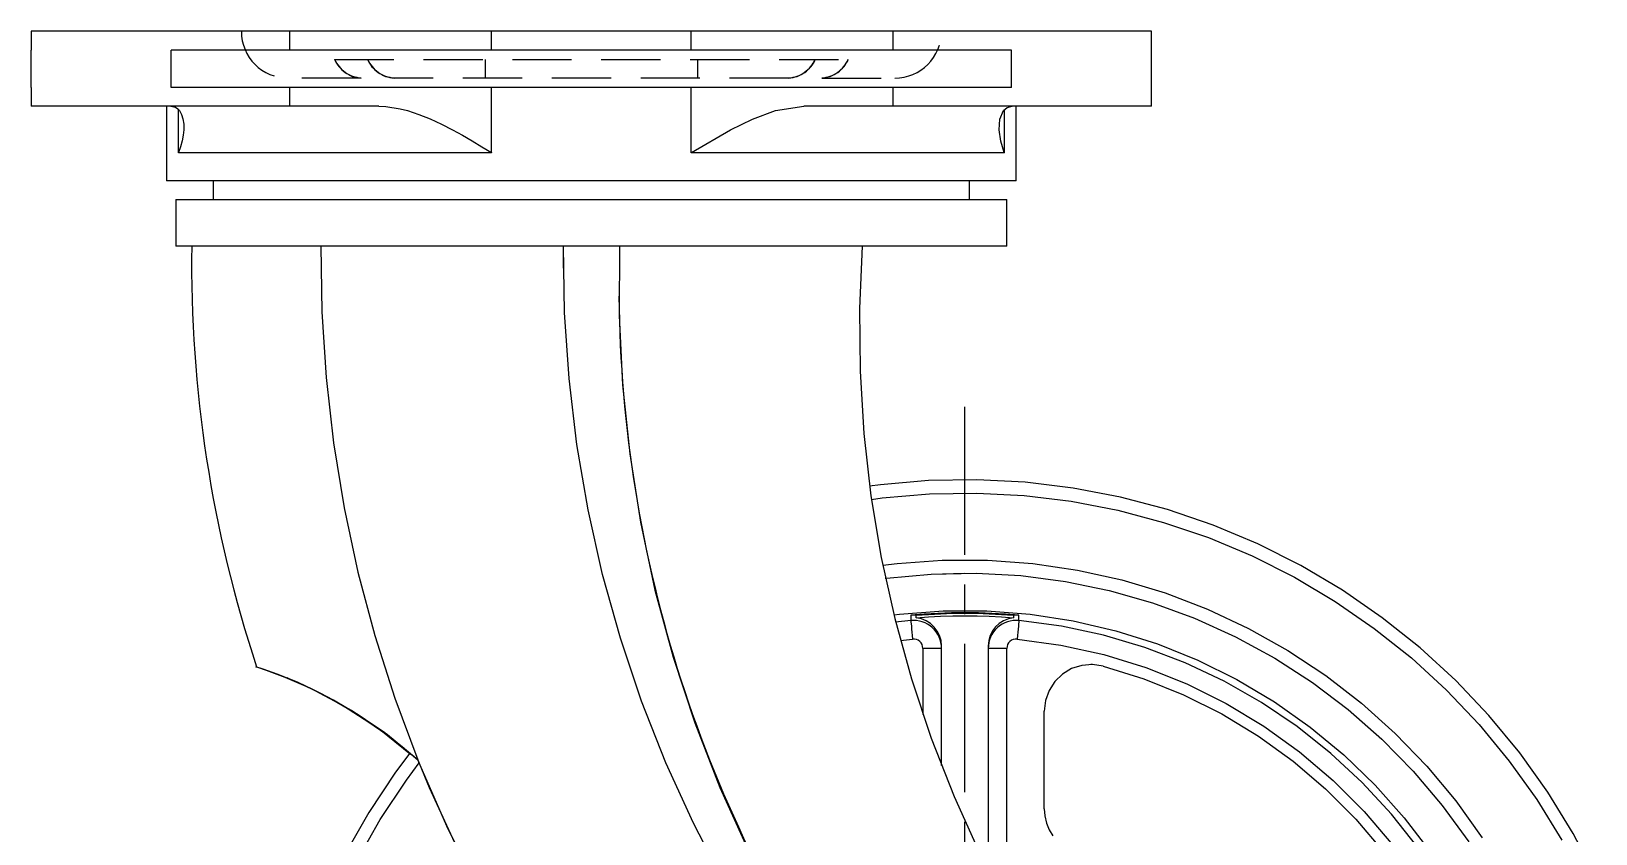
# Model space of a CAD drawing. Extents: x -11 to 576, y -8 to 586.
# Drawn here: x 0 to 167.6, y 322.3 to 408.2 of the extents above; entities that cross this region are included whole.
import ezdxf

# ---------------------------------------------------------------- set-up
doc = ezdxf.new("R2010")
doc.units = 0
doc.header["$LTSCALE"] = 0.5
doc.linetypes.add('CENTER', pattern=[50.8, 31.75, -6.35, 6.35, -6.35])
doc.linetypes.add('DASHED', pattern=[19.05, 12.7, -6.35])
for name, color, linetype in [('MSM_CENTER', 1, 'CENTER'), ('MSM_CONTINUOUS', 7, 'CONTINUOUS'), ('MSM_DASHED', 4, 'DASHED')]:
    doc.layers.add(name, color=color, linetype=linetype)

msp = doc.modelspace()

# ---------------------------------------------------------------- linework, layer by layer
at = {"layer": 'MSM_CENTER'}
msp.add_line((100.01, 199.7), (100.01, 370.63), dxfattribs=at)
at = {"layer": 'MSM_CONTINUOUS'}
for p, q in [((0, 408.16), (0, 406.16)), ((120, 408.16), (0, 408.16)), ((27.69, 406.16), (27.69, 408.16)), ((49.31, 406.16), (49.31, 408.16)), ((70.7, 406.16), (70.7, 408.16)), ((92.31, 406.16), (92.31, 408.16)), ((120, 406.16), (120, 408.16)), ((0, 402.16), (0, 406.16)), ((15, 402.16), (15, 406.16)), ((105, 406.16), (15, 406.16)), ((105, 402.16), (105, 406.16)), ((120, 402.16), (120, 406.16)), ((0, 402.16), (0, 400.16)), ((105, 402.16), (15, 402.16)), ((27.69, 400.16), (27.69, 402.16)), ((49.31, 395.16), (49.31, 402.16)), ((70.7, 395.16), (70.7, 402.16)), ((92.31, 400.16), (92.31, 402.16)), ((120, 400.16), (120, 402.16)), ((37.24, 400.16), (0, 400.16)), ((14.5, 400.16), (14.5, 392.16)), ((14.93, 400.16), (15.46, 400.03)), ((15.46, 400.03), (15.68, 399.87)), ((15.68, 399.87), (15.87, 399.67)), ((15.78, 395.16), (15.78, 399.77)), ((15.87, 399.67), (16.1, 399.26)), ((16.1, 399.26), (16.25, 398.78)), ((37.24, 400.16), (37.99, 400.13)), ((37.99, 400.13), (39.53, 399.87)), ((39.53, 399.87), (40.31, 399.67)), ((40.31, 399.67), (41.52, 399.26)), ((41.52, 399.26), (42.72, 398.78)), ((77.26, 398.77), (79.7, 399.67)), ((79.7, 399.67), (82.77, 400.16)), ((120, 400.16), (82.77, 400.16)), ((103.75, 398.75), (104.14, 399.67)), ((104.14, 399.67), (104.54, 400.02)), ((104.23, 395.16), (104.23, 399.75)), ((104.54, 400.02), (105.08, 400.16)), ((105.5, 392.16), (105.5, 400.16)), ((16.25, 398.78), (16.33, 398.22)), ((16.33, 397.61), (16.28, 397.03)), ((16.33, 398.22), (16.33, 397.61)), ((42.72, 398.78), (43.93, 398.22)), ((43.93, 398.22), (45.12, 397.61)), ((45.12, 397.61), (46.18, 397.03)), ((70.72, 395.17), (74.89, 397.61)), ((74.89, 397.61), (77.26, 398.77)), ((103.67, 397.61), (103.75, 398.75)), ((103.84, 396.41), (103.67, 397.61)), ((16, 395.8), (15.78, 395.17)), ((16.17, 396.43), (16, 395.8)), ((16.28, 397.03), (16.17, 396.43)), ((46.18, 397.03), (47.22, 396.43)), ((47.22, 396.43), (48.26, 395.8)), ((48.26, 395.8), (49.29, 395.17)), ((104.22, 395.17), (103.84, 396.41)), ((15.78, 395.17), (15.78, 395.16)), ((49.31, 395.16), (15.78, 395.16)), ((49.29, 395.17), (49.31, 395.16)), ((70.7, 395.16), (70.72, 395.17)), ((104.23, 395.16), (70.7, 395.16)), ((104.23, 395.16), (104.22, 395.17)), ((105.5, 392.16), (14.5, 392.16)), ((19.5, 392.16), (19.5, 390.16)), ((100.5, 390.16), (100.5, 392.16)), ((15.5, 390.16), (15.5, 385.16)), ((15.5, 390.16), (104.5, 390.16)), ((104.5, 385.16), (104.5, 390.16)), ((104.5, 385.16), (15.5, 385.16)), ((31.01, 385.16), (31.12, 378.12)), ((57.12, 378.07), (57.01, 385.16)), ((57.01, 382.8), (57.01, 385.16)), ((63.01, 385.16), (62.98, 377.74)), ((89.01, 385.16), (88.72, 378.47)), ((57.01, 382.8), (57.01, 382.49)), ((31.12, 378.12), (31.58, 371.1)), ((57.6, 370.99), (57.12, 378.07)), ((62.98, 377.74), (63.34, 370.32)), ((88.72, 378.47), (88.77, 371.77)), ((31.58, 371.1), (32.37, 364.1)), ((58.44, 363.94), (57.6, 370.99)), ((88.77, 371.77), (89.18, 365.09)), ((63.34, 370.32), (64.1, 362.93)), ((32.37, 364.1), (33.51, 357.15)), ((59.64, 356.94), (58.44, 363.94)), ((89.18, 365.09), (89.94, 358.43)), ((64.1, 362.93), (65.26, 355.6)), ((90.96, 359.62), (89.78, 359.46)), ((90.96, 359.62), (89.8, 359.46)), ((96.12, 360.06), (90.96, 359.62)), ((96.11, 360.06), (90.96, 359.62)), ((91.14, 358.2), (96.2, 358.64)), ((101.3, 360.15), (96.12, 360.06)), ((96.2, 358.64), (101.27, 358.73)), ((101.27, 358.73), (106.35, 358.46)), ((106.47, 359.88), (101.3, 360.15)), ((111.61, 359.26), (106.47, 359.88)), ((116.69, 358.28), (111.61, 359.26)), ((33.51, 357.15), (34.99, 350.27)), ((61.2, 350.02), (59.64, 356.94)), ((89.94, 358.43), (91.04, 351.83)), ((89.99, 358.05), (91.14, 358.2)), ((106.35, 358.46), (111.39, 357.85)), ((111.39, 357.85), (116.38, 356.89)), ((121.7, 356.96), (116.69, 358.28)), ((126.6, 355.29), (121.7, 356.96)), ((65.26, 355.6), (66.81, 348.34)), ((116.38, 356.89), (121.29, 355.59)), ((121.29, 355.59), (126.09, 353.96)), ((131.37, 353.29), (126.6, 355.29)), ((126.09, 353.96), (130.78, 351.99)), ((130.78, 351.99), (135.32, 349.71)), ((136, 350.96), (131.37, 353.29)), ((34.99, 350.27), (36.8, 343.46)), ((91.04, 351.83), (92.49, 345.29)), ((91.2, 351), (92.74, 351.19)), ((92.74, 351.19), (97.58, 351.54)), ((97.58, 351.54), (102.43, 351.54)), ((102.43, 351.54), (107.27, 351.19)), ((107.27, 351.19), (112.07, 350.48)), ((112.07, 350.48), (116.81, 349.43)), ((140.45, 348.32), (136, 350.96)), ((63.11, 343.19), (61.2, 350.02)), ((91.47, 349.6), (91.62, 349.62)), ((91.49, 349.6), (91.62, 349.62)), ((91.62, 349.62), (96.4, 350.06)), ((91.62, 349.62), (96.4, 350.06)), ((96.4, 350.06), (100.01, 350.16)), ((96.4, 350.06), (101.21, 350.15)), ((100.01, 350.16), (99.99, 350.16)), ((101.21, 350.15), (106, 349.89)), ((106, 349.89), (110.77, 349.27)), ((110.77, 349.27), (115.47, 348.3)), ((116.81, 349.43), (121.45, 348.03)), ((135.32, 349.71), (139.68, 347.12)), ((66.81, 348.34), (68.75, 341.17)), ((115.47, 348.3), (120.09, 346.98)), ((120.09, 346.98), (124.6, 345.33)), ((121.45, 348.03), (125.98, 346.3)), ((139.68, 347.12), (143.86, 344.23)), ((144.71, 345.38), (140.45, 348.32)), ((92.39, 345.68), (93.01, 345.76)), ((92.49, 345.29), (94.27, 338.83)), ((93.01, 345.76), (97.67, 346.11)), ((94.22, 345.32), (94.21, 345.09)), ((95.66, 345.77), (94.22, 345.65)), ((94.22, 345.65), (94.22, 345.33)), ((94.79, 345.65), (94.22, 345.65)), ((94.22, 345.33), (94.22, 345.32)), ((94.79, 345.65), (96.09, 345.74)), ((94.79, 345.36), (94.79, 345.65)), ((94.79, 345.36), (96.09, 345.46)), ((97.11, 345.85), (95.66, 345.77)), ((96.09, 345.74), (97.39, 345.81)), ((96.09, 345.46), (97.39, 345.53)), ((98.56, 345.91), (97.11, 345.85)), ((97.39, 345.81), (98.7, 345.86)), ((97.39, 345.53), (98.7, 345.57)), ((97.67, 346.11), (102.34, 346.11)), ((100, 345.92), (98.56, 345.91)), ((98.7, 345.86), (100, 345.87)), ((98.7, 345.57), (100, 345.58)), ((101.45, 345.91), (100, 345.92)), ((100, 345.87), (101.31, 345.86)), ((100, 345.58), (101.31, 345.57)), ((101.31, 345.86), (102.62, 345.81)), ((101.31, 345.57), (102.61, 345.53)), ((102.9, 345.85), (101.45, 345.91)), ((102.34, 346.11), (107, 345.76)), ((102.61, 345.53), (103.92, 345.46)), ((102.62, 345.81), (103.92, 345.74)), ((104.35, 345.77), (102.9, 345.85)), ((103.92, 345.74), (105.22, 345.65)), ((103.92, 345.46), (105.22, 345.36)), ((105.79, 345.65), (104.35, 345.77)), ((105.79, 345.65), (105.22, 345.65)), ((105.22, 345.65), (105.22, 345.36)), ((105.79, 345.32), (105.79, 345.65)), ((105.79, 345.3), (105.79, 345.32)), ((105.79, 345.09), (105.79, 345.3)), ((107, 345.76), (111.62, 345.04)), ((124.6, 345.33), (128.98, 343.35)), ((125.98, 346.3), (130.38, 344.24)), ((148.76, 342.15), (144.71, 345.38)), ((94.21, 345.09), (92.58, 344.91)), ((94.21, 345.09), (94.22, 345.03)), ((94.22, 345.03), (94.23, 344.91)), ((94.23, 344.91), (94.25, 344.72)), ((94.25, 344.72), (94.27, 344.47)), ((94.27, 344.47), (94.3, 344.17)), ((94.3, 344.17), (94.33, 343.84)), ((94.33, 343.84), (94.37, 343.48)), ((105.67, 343.84), (105.63, 343.48)), ((105.7, 344.17), (105.67, 343.84)), ((105.73, 344.47), (105.7, 344.17)), ((105.75, 344.72), (105.73, 344.47)), ((105.77, 344.91), (105.75, 344.72)), ((105.78, 345.03), (105.77, 344.91)), ((105.79, 345.09), (105.78, 345.03)), ((110.36, 344.47), (105.79, 345.09)), ((114.86, 343.5), (110.36, 344.47)), ((111.62, 345.04), (116.17, 343.98)), ((116.17, 343.98), (120.62, 342.57)), ((130.38, 344.24), (134.61, 341.86)), ((143.86, 344.23), (147.84, 341.07)), ((36.8, 343.46), (38.95, 336.76)), ((65.38, 336.46), (63.11, 343.19)), ((93.09, 342.96), (94.4, 343.1)), ((94.37, 343.48), (94.4, 343.1)), ((97.5, 342.1), (95.5, 342.1)), ((95.5, 342.1), (95.5, 335.03)), ((97.5, 336.46), (97.5, 342.37)), ((97.5, 342.1), (97.5, 342.37)), ((97.5, 329.55), (97.5, 342.1)), ((102.5, 342.37), (102.5, 336.5)), ((104.5, 342.1), (102.5, 342.1)), ((104.5, 319.52), (104.5, 342.1)), ((105.63, 343.48), (105.6, 343.1)), ((105.6, 343.1), (110.27, 342.46)), ((110.27, 342.46), (114.88, 341.44)), ((119.28, 342.2), (114.86, 343.5)), ((123.59, 340.55), (119.28, 342.2)), ((120.62, 342.57), (124.96, 340.82)), ((128.98, 343.35), (133.2, 341.05)), ((134.61, 341.86), (138.66, 339.19)), ((152.58, 338.65), (148.76, 342.15)), ((68.75, 341.17), (71.07, 334.12)), ((112.53, 340.28), (111.44, 339.93)), ((113.67, 340.38), (112.53, 340.28)), ((113.67, 340.38), (113.5, 340.38)), ((114.8, 340.21), (113.67, 340.38)), ((114.8, 340.21), (113.67, 340.38)), ((114.8, 340.21), (119.17, 338.84)), ((114.8, 340.21), (114.8, 340.21)), ((114.8, 340.21), (119.17, 338.84)), ((114.88, 341.44), (119.38, 340.05)), ((127.76, 338.59), (123.59, 340.55)), ((124.96, 340.82), (129.15, 338.75)), ((133.2, 341.05), (137.23, 338.45)), ((147.84, 341.07), (151.58, 337.63)), ((24.84, 339.88), (24.06, 340.14)), ((24.06, 340.14), (24.14, 340.11)), ((24.14, 340.11), (25.16, 339.77)), ((26.32, 339.35), (24.84, 339.88)), ((25.16, 339.77), (27.17, 339.02)), ((28.41, 338.51), (26.32, 339.35)), ((27.17, 339.02), (29.9, 337.83)), ((27.63, 338.84), (27.41, 338.93)), ((27.41, 338.93), (28.04, 338.66)), ((28.57, 338.44), (27.63, 338.84)), ((28.04, 338.66), (29.53, 338.01)), ((31.17, 337.21), (28.41, 338.51)), ((94.27, 338.83), (96.39, 332.48)), ((109.64, 338.55), (109.02, 337.59)), ((110.46, 339.35), (109.64, 338.55)), ((111.44, 339.93), (110.46, 339.35)), ((119.17, 338.84), (123.42, 337.13)), ((119.17, 338.84), (123.42, 337.13)), ((119.38, 340.05), (123.77, 338.3)), ((131.76, 336.31), (127.76, 338.59)), ((129.15, 338.75), (133.16, 336.36)), ((138.66, 339.19), (142.5, 336.22)), ((156.14, 334.9), (152.58, 338.65)), ((30.15, 337.71), (28.57, 338.44)), ((29.53, 338.01), (31.89, 336.84)), ((29.9, 337.83), (33.44, 335.96)), ((32.37, 336.57), (30.15, 337.71)), ((34.31, 335.45), (31.17, 337.21)), ((31.89, 336.84), (34.7, 335.21)), ((109.02, 337.59), (108.63, 336.52)), ((123.42, 337.13), (127.52, 335.08)), ((123.42, 337.13), (127.52, 335.08)), ((123.77, 338.3), (127.99, 336.2)), ((137.23, 338.45), (141.07, 335.55)), ((151.58, 337.63), (155.08, 333.95)), ((35.03, 335), (32.37, 336.57)), ((33.44, 335.96), (37.26, 333.49)), ((37.87, 333.06), (34.31, 335.45)), ((34.7, 335.21), (38.09, 332.89)), ((38.95, 336.76), (41.41, 330.16)), ((67.98, 329.86), (65.38, 336.46)), ((97.5, 330.65), (97.5, 336.46)), ((102.5, 336.5), (102.5, 330.65)), ((108.63, 336.52), (108.5, 335.38)), ((108.5, 324.93), (108.5, 335.38)), ((127.99, 336.2), (132.03, 333.76)), ((135.58, 333.73), (131.76, 336.31)), ((133.16, 336.36), (136.98, 333.67)), ((141.07, 335.55), (144.68, 332.38)), ((142.5, 336.22), (146.11, 332.98)), ((38.16, 332.83), (35.03, 335)), ((37.26, 333.49), (40.61, 330.79)), ((71.07, 334.12), (73.77, 327.2)), ((127.52, 335.08), (131.44, 332.71)), ((127.52, 335.08), (131.44, 332.71)), ((132.03, 333.76), (135.86, 331.01)), ((139.19, 330.86), (135.58, 333.73)), ((136.98, 333.67), (140.59, 330.7)), ((155.08, 333.95), (158.31, 330.04)), ((159.44, 330.91), (156.14, 334.9)), ((41.41, 330.16), (37.87, 333.06)), ((38.09, 332.89), (39.73, 331.61)), ((40.62, 330.8), (38.16, 332.83)), ((96.39, 332.48), (98.85, 326.25)), ((131.44, 332.71), (135.16, 330.03)), ((131.44, 332.71), (135.16, 330.03)), ((144.68, 332.38), (148.04, 328.95)), ((146.11, 332.98), (149.48, 329.49)), ((40.56, 330.89), (39.02, 328.83)), ((40.55, 330.89), (39.02, 328.83)), ((39.73, 331.61), (41.41, 330.16)), ((41.31, 330.43), (42.63, 327.22)), ((44.5, 323.05), (41.41, 330.16)), ((97.5, 329.87), (97.5, 330.65)), ((102.5, 330.65), (102.5, 324.79)), ((135.86, 331.01), (139.46, 327.96)), ((142.57, 327.73), (139.19, 330.86)), ((140.59, 330.7), (143.95, 327.46)), ((162.45, 326.7), (159.44, 330.91)), ((39.02, 328.83), (36.15, 324.52)), ((39.02, 328.83), (36.16, 324.52)), ((40.18, 328), (41.54, 329.83)), ((70.93, 323.4), (67.98, 329.86)), ((135.16, 330.03), (138.65, 327.06)), ((135.16, 330.03), (138.65, 327.06)), ((148.04, 328.95), (151.14, 325.29)), ((149.48, 329.49), (152.58, 325.76)), ((158.31, 330.04), (161.27, 325.91)), ((37.37, 323.77), (40.18, 328)), ((42.63, 327.22), (45.74, 320.46)), ((73.77, 327.2), (76.84, 320.44)), ((138.65, 327.06), (141.89, 323.81)), ((138.65, 327.06), (141.89, 323.81)), ((139.46, 327.96), (142.79, 324.62)), ((145.7, 324.35), (142.57, 327.73)), ((143.95, 327.46), (147.06, 323.97)), ((98.85, 326.25), (101.62, 320.15)), ((151.14, 325.29), (153.97, 321.4)), ((152.58, 325.76), (155.4, 321.81)), ((161.27, 325.91), (163.93, 321.58)), ((165.17, 322.29), (162.45, 326.7)), ((36.16, 324.52), (33.59, 320.02)), ((36.15, 324.52), (33.59, 320.02)), ((34.86, 319.35), (37.37, 323.77)), ((102.5, 324.79), (102.5, 319.02)), ((108.5, 324.93), (108.56, 324.16)), ((108.56, 324.16), (108.74, 323.4)), ((141.89, 323.81), (144.86, 320.32)), ((141.89, 323.81), (144.86, 320.32)), ((142.79, 324.62), (145.85, 321.02)), ((148.57, 320.74), (145.7, 324.35)), ((147.06, 323.97), (149.9, 320.25)), ((47.97, 316.11), (44.5, 323.05)), ((74.2, 317.1), (70.93, 323.4)), ((108.74, 323.4), (109.03, 322.69)), ((109.03, 322.69), (109.44, 322.02)), ((167.58, 317.7), (165.17, 322.29))]:
    msp.add_line(p, q, dxfattribs=at)
for centre, radius, start, end in [((154.83, 383.35), 137.66, 179.2445, 198.2937), ((201.09, 381.07), 138.15, 180.5276, 215.1745), ((94.5, 342.37), 3, 359.9685, 84.5032), ((105.51, 342.37), 3.01, 95.5279, 180), ((94.5, 342.1), 3, 0.0188, 95.5174), ((105.5, 342.1), 3, 84.4761, 179.9889), ((94.5, 342.1), 1, 359.9652, 95.4652), ((105.5, 342.1), 1, 84.514, 180.0557)]:
    msp.add_arc(centre, radius, start, end, dxfattribs=at)
at = {"layer": 'MSM_DASHED'}
for p, q in [((32.48, 405.16), (87.52, 405.16)), ((48.63, 405.16), (48.63, 403.16)), ((71.37, 405.16), (71.37, 403.16)), ((35.32, 403.16), (27.5, 403.16)), ((81.15, 403.16), (38.85, 403.16)), ((84.68, 403.16), (92.5, 403.16))]:
    msp.add_line(p, q, dxfattribs=at)
for centre, radius, start, end in [((27.5, 408.16), 5, 180, 270), ((92.5, 408.16), 5, 270, 0), ((35.57, 406.54), 3.38, 203.9681, 265.6546), ((35.53, 406.46), 3.31, 203.1713, 266.4337), ((39.11, 406.54), 3.38, 203.968, 265.6546), ((39.06, 406.46), 3.31, 203.1713, 266.4337), ((80.94, 406.46), 3.31, 273.5662, 336.8288), ((80.89, 406.54), 3.38, 274.3453, 336.032), ((84.43, 406.54), 3.38, 274.3454, 336.032), ((84.47, 406.46), 3.31, 273.5663, 336.8287)]:
    msp.add_arc(centre, radius, start, end, dxfattribs=at)

doc.saveas('drawing.dxf')
